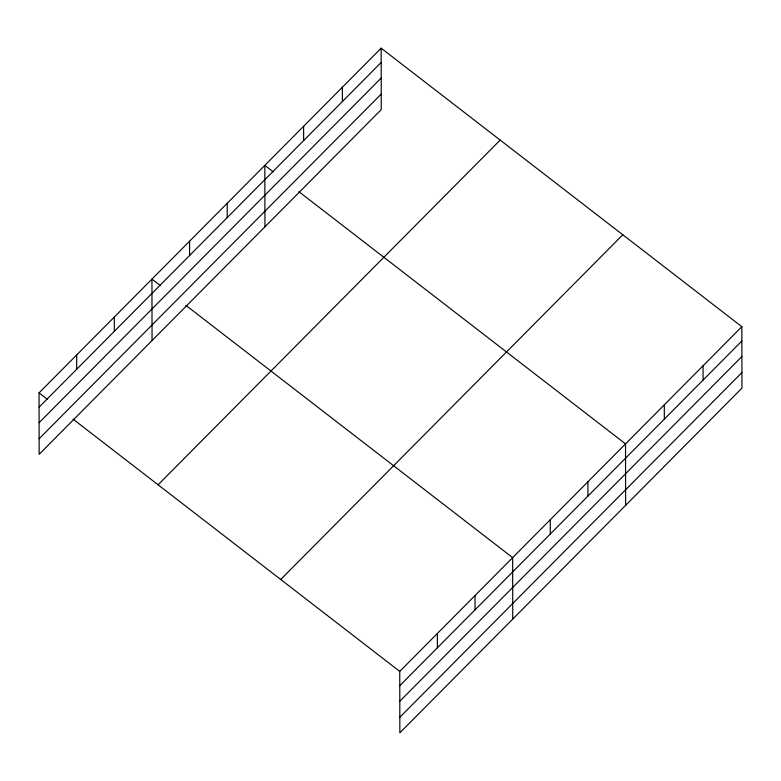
<?xml version="1.0" encoding="UTF-8"?>
<svg xmlns="http://www.w3.org/2000/svg" width="781" height="781" viewBox="0 0 781 781"><rect width="100%" height="100%" fill="white"/><g stroke="black" fill="none" stroke-linecap="round" stroke-linejoin="round"><path stroke-width="1.17" d="M381.148 48.168L381.255 109.604L39.157 454.308L39.05 392.872L381.148 48.168L741.843 326.692L741.95 388.128L399.852 732.832L399.745 671.396L741.843 326.692M39.079 407.155L381.167 62.46M39.099 422.716L381.196 78.022M39.128 438.746L381.226 94.052M158.084 484.786L500.172 140.082M280.721 579.482L622.808 234.778M399.774 685.679L741.872 340.985M399.804 701.24L741.891 356.546M399.833 717.27L741.921 372.576M273.33 171.937L264.827 165.367L264.935 226.802M298.84 191.628L625.532 443.891L625.64 505.327M160.447 285.68L151.944 279.12L152.051 340.555M185.946 305.381L512.639 557.644L512.746 619.079M39.05 392.872L47.553 399.433M73.063 419.133L399.745 671.396M703.076 365.762L703.095 380.044M664.299 404.822L664.328 419.114M587.898 481.809L587.927 496.101M550.273 519.726L550.293 534.009M475.014 595.561L475.033 609.844M437.38 633.479L437.409 647.761M342.371 87.238L342.4 101.52M303.604 126.297L303.624 140.59M227.203 203.285L227.222 217.577M189.568 241.202L189.598 255.485M114.309 317.037L114.338 331.32M76.684 354.955L76.704 369.237"/></g></svg>
